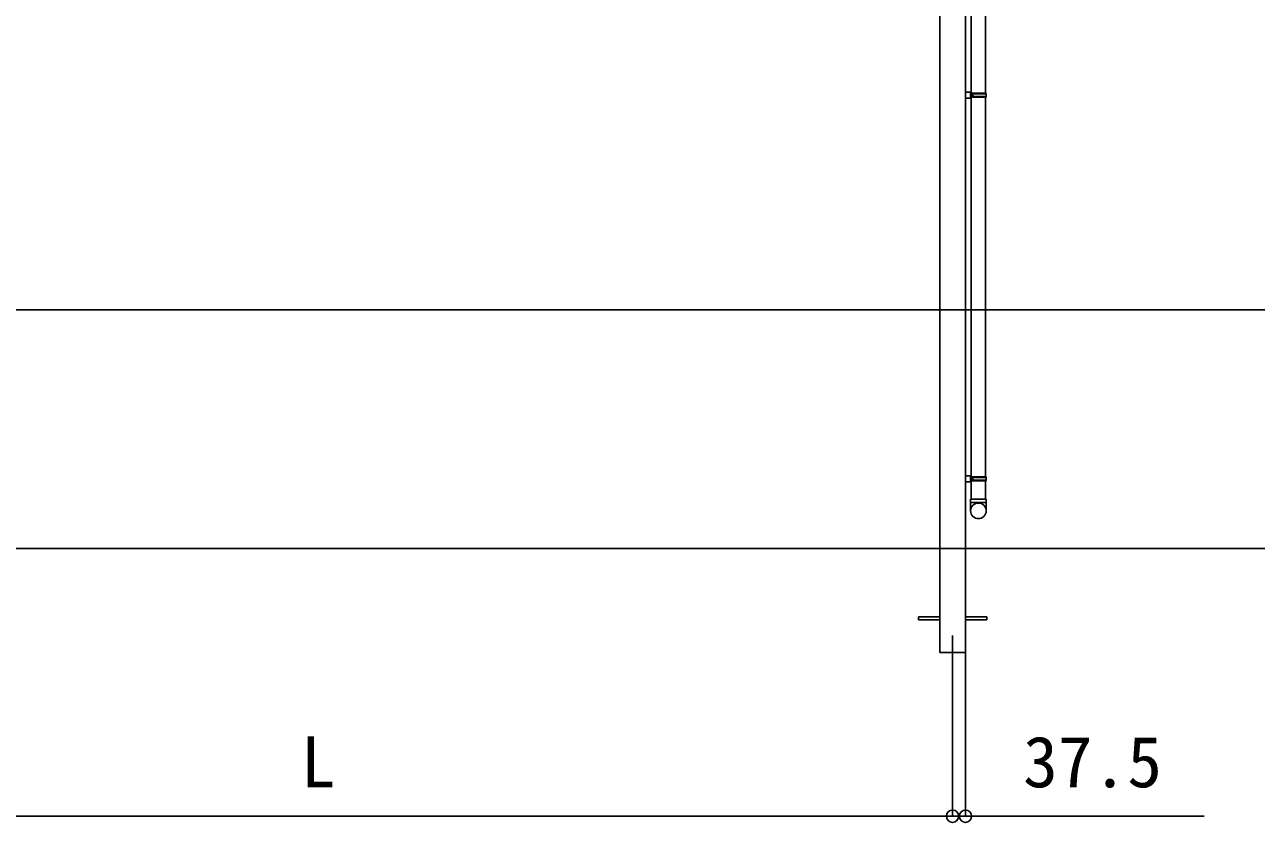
# Model space of a CAD drawing. Units: millimetres, scale not verified. Extents: x -10500 to 10500, y -15600 to 15524.
# Drawn here: x -3932 to -323, y 7936 to 10275 of the extents above; entities that cross this region are included whole.
import ezdxf
from ezdxf.enums import TextEntityAlignment as Align

# ---------------------------------------------------------------- set-up
doc = ezdxf.new("R2010")
doc.units = ezdxf.units.MM
doc.header["$LTSCALE"] = 80
for name, color, linetype in [('0-3_YKK_12', 2, 'Continuous'), ('0-4_YKK_A1', 4, 'Continuous'), ('0-5_YKK_D', 6, 'Continuous')]:
    doc.layers.add(name, color=color, linetype=linetype)
doc.styles.add('ＭＳ ゴシック', font='')
doc.styles.get('ＭＳ ゴシック').set_extended_font_data('MS Gothic')

msp = doc.modelspace()

# ---------------------------------------------------------------- linework, layer by layer
at = {"layer": '0-3_YKK_12'}
msp.add_line((-1213, 8484.5), (-1213, 8384.5), dxfattribs=at)
at = {"layer": '0-4_YKK_A1'}
for p, q in [((-1158.5, 11187.5), (-1158.5, 8884.5)), ((-1116.5, 11187.5), (-1116.5, 10074.5)), ((-1158.5, 10077), (-1175.5, 10077.5)), ((-1175.5, 10059.5), (-1175.5, 10077.5)), ((-1115.5, 10074.5), (-1160.5, 10074.5)), ((-1158.5, 10077), (-1158.5, 10075)), ((-1158.5, 10074.5), (-1158.5, 10062.5)), ((-1114.5, 10072.5), (-1158.5, 10072.5)), ((-1114.5, 10072.5), (-1115.5, 10074.5)), ((-1114.5, 10064.5), (-1114.5, 10072.5)), ((-1158.5, 10060), (-1175.5, 10059.5)), ((-1115.5, 10062.5), (-1160.5, 10062.5)), ((-1158.5, 10062), (-1160.5, 10062)), ((-1114.5, 10064.5), (-1158.5, 10064.5)), ((-1158.5, 10062), (-1158.5, 10060)), ((-1154.02, 10064.5), (-1153.59, 10062.5)), ((-1116.5, 10062.5), (-1116.5, 8949.5)), ((-1114.5, 10064.5), (-1115.5, 10062.5)), ((9757.81, 9439.5), (-10182.65, 9439.5)), ((-1158.5, 8952), (-1175.5, 8952.5)), ((-1175.5, 8934.5), (-1175.5, 8952.5)), ((-1158.5, 8952), (-1158.5, 8950)), ((-1158.5, 8935), (-1175.5, 8934.5)), ((-1115.5, 8949.5), (-1160.5, 8949.5)), ((-1115.5, 8937.5), (-1160.5, 8937.5)), ((-1158.5, 8937), (-1160.5, 8937)), ((-1158.5, 8949.5), (-1158.5, 8937.5)), ((-1114.5, 8947.5), (-1158.5, 8947.5)), ((-1114.5, 8939.5), (-1158.5, 8939.5)), ((-1158.5, 8937), (-1158.5, 8935)), ((-1154.02, 8939.5), (-1153.59, 8937.5)), ((-1116.5, 8937.5), (-1116.5, 8884.5)), ((-1114.5, 8947.5), (-1115.5, 8949.5)), ((-1114.5, 8939.5), (-1115.5, 8937.5)), ((-1114.5, 8939.5), (-1114.5, 8947.5)), ((-1160.5, 8884.5), (-1114.5, 8884.5)), ((-1160.5, 8884.5), (-1160.5, 8849.84)), ((-1116.5, 8884.5), (-1158.5, 8884.5)), ((-1114.5, 8884.5), (-1114.5, 8849.84)), ((-1114.5, 8874.5), (-1160.5, 8874.5)), ((9757.81, 8739.5), (-10182.65, 8739.5)), ((-1250.5, 8539), (-1313, 8539)), ((-1313, 8539), (-1313, 8530)), ((-1250.5, 8530), (-1313, 8530)), ((-1175.5, 8539), (-1113, 8539)), ((-1175.5, 8530), (-1113, 8530)), ((-1113, 8539), (-1113, 8530)), ((-1250.5, 8434.5), (-1175.5, 8434.5))]:
    msp.add_line(p, q, dxfattribs=at)
for points in [[(-1250.5, 8434.5), (-1250.5, 8739.5), (-1250.5, 11407.6)], [(-1175.5, 8434.5), (-1175.5, 8739.5), (-1175.5, 11399.03)], [(-1158.5, 10075), (-1160.5, 10075), (-1160.5, 10062)], [(-1154.02, 10064.5), (-1154.02, 10072.5), (-1153.59, 10074.5)], [(-1158.5, 8950), (-1160.5, 8950), (-1160.5, 8937)], [(-1154.02, 8939.5), (-1154.02, 8947.5), (-1153.59, 8949.5)]]:
    msp.add_lwpolyline(points, dxfattribs=at)
msp.add_circle((-1137.59, 8849.84), 22.91, dxfattribs=at)
at = {"layer": '0-5_YKK_D'}
for p, q in [((-1175.5, 8433.5), (-1175.5, 7953.5)), ((-1213, 8383.5), (-1213, 7953.5)), ((-1213, 8383.5), (-1213, 7953.5)), ((-4853, 7954.5), (-1213, 7954.5)), ((-1213, 7954.5), (-1285, 7954.5)), ((-1213, 7954.5), (-1175.5, 7954.5)), ((-1175.5, 7954.5), (-476.27, 7954.5))]:
    msp.add_line(p, q, dxfattribs=at)
for centre in [(-1213, 7954.5), (-1213, 7954.5), (-1175.5, 7954.5)]:
    msp.add_circle(centre, 18, dxfattribs=at)

# ---------------------------------------------------------------- texts
at = {"layer": '0-5_YKK_D', "style": 'ＭＳ ゴシック'}
for s, p in [('L', (-3122.83, 7994.5)), ('37.5', (-1006.57, 7994.5))]:
    msp.add_text(s, height=149.6, dxfattribs=at).set_placement(p, align=Align.BOTTOM_LEFT)

doc.saveas('drawing.dxf')
